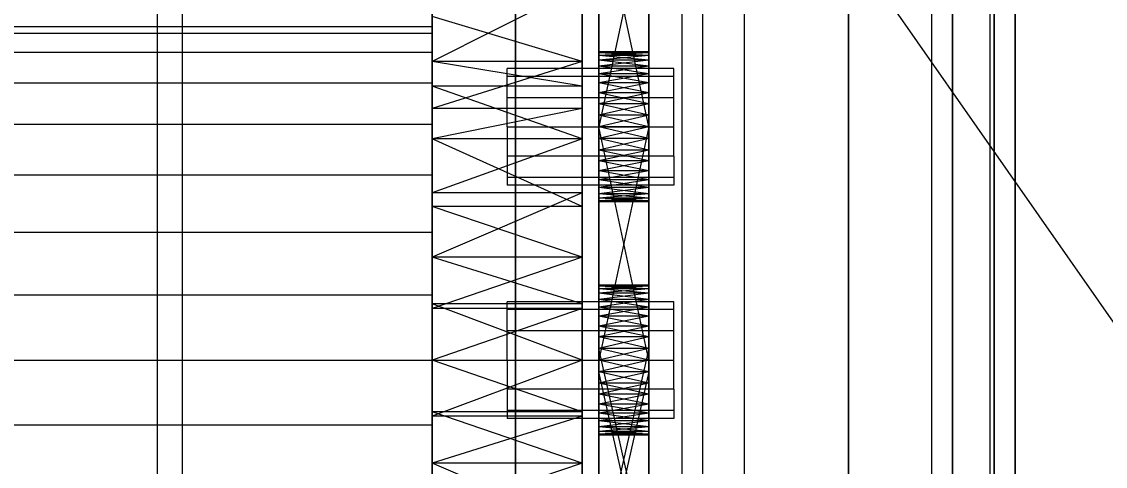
# Model space of a CAD drawing. Header units: millimetres. Extents: x -1970 to 59977, y -65068 to 6837.
# Drawn here: x 1380.7 to 1510.8, y -34086.3 to -34032.9 of the extents above; entities that cross this region are included whole.
import ezdxf

# ---------------------------------------------------------------- set-up
doc = ezdxf.new("R2010")
doc.units = ezdxf.units.MM
for name, color, linetype, lineweight in [('COTAS_O', 1, 'Continuous', 0), ('frontal_C03', 7, 'Continuous', 0), ('frontal_secador', 7, 'Continuous', 0), ('frontal_tolva', 7, 'Continuous', 0)]:
    doc.layers.add(name, color=color, linetype=linetype, lineweight=lineweight)
doc.dimstyles.new('R19_100', dxfattribs={"dimtxt": 250, "dimasz": 150, "dimexe": 150, "dimexo": 80, "dimgap": 100, "dimtad": 1, "dimtih": 1, "dimtoh": 1, "dimdsep": 46, "dimcen": 0.09, "dimadec": 0, "dimazin": 0, "dimtfac": 1, "dimtdec": 4, "dimtofl": 0, "dimtmove": 0, "dimatfit": 3, "dimfxl": 1, "dimtolj": 1, "dimtzin": 0, "dimarcsym": 0})

# ---------------------------------------------------------------- blocks, each defined once
blk = doc.blocks.new('*D39')
at = {"layer": 'COTAS_O', "color": 0, "lineweight": -2, "transparency": 16777216}
for p, q in [((-1725, -34320), (-1725, -33550)), ((1725, -34320), (1725, -33550)), ((-1575, -33700), (1575, -33700))]:
    blk.add_line(p, q, dxfattribs=at)
at = {"layer": 'COTAS_O', "color": 0, "transparency": 16777216}
for points in [[(-1575, -33675), (-1575, -33725), (-1725, -33700)], [(1575, -33675), (1575, -33725), (1725, -33700)]]:
    blk.add_solid(points, dxfattribs=at)
at = {"layer": 'Defpoints', "color": 0, "transparency": 16777216}
for p in [(1725, -33700), (-1725, -34400), (1725, -34400)]:
    blk.add_point(p, dxfattribs=at)

msp = doc.modelspace()

# ---------------------------------------------------------------- linework, layer by layer
at = {"layer": 'frontal_C03'}
for p, q in [((1500, -32314.944), (1500, -34875.113)), ((1500, -34879.011), (1500, -32318.841)), ((1490, -35975), (1490, -32996.942)), ((1497, -35975), (1497, -32996.942)), ((1490, -35975), (1490, -33266.434)), ((1497, -35975), (1497, -33266.434)), ((1490, -35975), (1490, -33805.417)), ((1497, -35975), (1497, -33805.417)), ((1460, -34086.651), (1460, -33817.159)), ((1500, -33817.159), (1500, -34086.651)), ((1467.5, -34418.43), (1467.5, -33823.47)), ((1492.5, -33823.47), (1492.5, -34418.43)), ((1462.5, -34158.748), (1462.5, -33833.28)), ((1497.5, -33833.28), (1497.5, -34158.748)), ((1462.5, -34165.485), (1462.5, -33840.017)), ((1497.5, -34165.485), (1497.5, -33840.017)), ((1467.5, -34444.787), (1467.5, -33849.827)), ((1492.5, -34444.787), (1492.5, -33849.827)), ((1460, -34125.629), (1460, -33856.137)), ((1500, -34125.629), (1500, -33856.137)), ((1460, -34137.755), (1460, -33868.264)), ((1500, -33868.264), (1500, -34137.755)), ((1460, -34186.478), (1460, -33916.987)), ((1500, -34186.478), (1500, -33916.987)), ((1440, -34274.308), (1440, -33927.401)), ((1480, -33927.401), (1480, -34274.308)), ((1440, -33936.384), (1440, -34283.291)), ((1480, -34283.291), (1480, -33936.384))]:
    msp.add_line(p, q, dxfattribs=at)
at = {"layer": 'frontal_secador'}
for p, q in [((1400, -36000), (1400, -33000)), ((1397, -35940), (1397, -33075)), ((1400, -36000), (1400, -33075)), ((1400, -34600), (1400, -33075)), ((1400, -35940), (1400, -33075)), ((1400, -34650), (1400, -33075)), ((1400, -36000), (1400, -33250)), ((1430, -34003.11), (1430, -34037.635)), ((1430, -34003.11), (1430, -34085.858)), ((1448, -34037.635), (1448, -34003.11)), ((1448, -34085.858), (1448, -34003.11)), ((1450, -34048.281), (1450, -34009.481)), ((1456, -34009.481), (1456, -34048.281)), ((1450, -34011.136), (1450, -34048.281)), ((1456, -34048.281), (1456, -34011.136)), ((1450, -34048.281), (1450, -34013.414)), ((1456, -34013.414), (1456, -34048.281)), ((1450, -34045.5), (1450, -34016.092)), ((1450, -34048.281), (1450, -34016.092)), ((1456, -34016.092), (1456, -34045.5)), ((1456, -34016.092), (1456, -34048.281)), ((1430, -34017.639), (1430, -34037.635)), ((1430, -34061.142), (1430, -34017.639)), ((1430, -34109.365), (1430, -34017.639)), ((1430, -34017.639), (1430, -34085.858)), ((1430, -34151.527), (1430, -34017.639)), ((1448, -34037.635), (1448, -34017.639)), ((1448, -34017.639), (1448, -34061.142)), ((1448, -34017.639), (1448, -34109.365)), ((1448, -34085.858), (1448, -34017.639)), ((1448, -34017.639), (1448, -34151.527)), ((1450, -34017.5), (1450, -34045.5)), ((1456, -34045.5), (1450, -34017.5)), ((1456, -34017.5), (1450, -34045.5)), ((1456, -34045.5), (1456, -34017.5)), ((1430, -34037.635), (1430, -34022.194)), ((1448, -34022.194), (1448, -34037.635)), ((1430, -34028.565), (1430, -34037.635)), ((1448, -34028.565), (1430, -34037.635)), ((1448, -34037.635), (1448, -34028.565)), ((1430, -34037.635), (1430, -34032.223)), ((1448, -34037.635), (1430, -34032.223)), ((1448, -34032.223), (1448, -34037.635)), ((1430, -34033.5), (1325, -34033.5)), ((1430, -34034.269), (1325, -34034.269)), ((1430, -34034.269), (1430, -34033.5)), ((1430, -34036.545), (1430, -34034.269)), ((1430, -34036.545), (1325, -34036.545)), ((1430, -34040.241), (1430, -34036.545)), ((1450, -34036.611), (1450, -34036.5)), ((1456, -34036.611), (1450, -34036.5)), ((1456, -34036.5), (1450, -34036.5)), ((1456, -34036.5), (1450, -34036.611)), ((1450, -34036.611), (1450, -34037.481)), ((1450, -34036.941), (1450, -34036.611)), ((1450, -34036.611), (1450, -34039.136)), ((1456, -34036.941), (1450, -34036.611)), ((1456, -34036.611), (1450, -34036.611)), ((1456, -34036.611), (1450, -34036.941)), ((1450, -34037.481), (1450, -34036.941)), ((1456, -34037.481), (1450, -34036.941)), ((1456, -34036.941), (1450, -34036.941)), ((1456, -34036.941), (1450, -34037.481)), ((1456, -34036.611), (1456, -34036.5)), ((1456, -34037.481), (1456, -34036.611)), ((1456, -34036.611), (1456, -34036.941)), ((1456, -34039.136), (1456, -34036.611)), ((1456, -34036.941), (1456, -34037.481)), ((1430, -34037.635), (1430, -34055.058)), ((1430, -34040.589), (1430, -34037.635)), ((1430, -34037.635), (1430, -34061.142)), ((1430, -34037.635), (1430, -34043.268)), ((1430, -34037.635), (1430, -34085.858)), ((1448, -34040.589), (1430, -34037.635)), ((1448, -34037.635), (1430, -34037.635)), ((1448, -34037.635), (1430, -34043.268)), ((1439, -34039.438), (1439, -34038.5)), ((1459, -34038.5), (1439, -34038.5)), ((1448, -34055.058), (1448, -34037.635)), ((1448, -34037.635), (1448, -34040.589)), ((1448, -34061.142), (1448, -34037.635)), ((1448, -34043.268), (1448, -34037.635)), ((1448, -34085.858), (1448, -34037.635)), ((1450, -34037.481), (1450, -34039.136)), ((1450, -34038.219), (1450, -34037.481)), ((1450, -34041.414), (1450, -34037.481)), ((1450, -34076.281), (1450, -34037.481)), ((1456, -34038.219), (1450, -34037.481)), ((1456, -34037.481), (1450, -34037.481)), ((1456, -34037.481), (1450, -34038.219)), ((1450, -34039.136), (1450, -34038.219)), ((1456, -34039.136), (1450, -34038.219)), ((1456, -34038.219), (1450, -34038.219)), ((1456, -34038.219), (1450, -34039.136)), ((1456, -34039.136), (1456, -34037.481)), ((1456, -34037.481), (1456, -34038.219)), ((1456, -34037.481), (1456, -34041.414)), ((1456, -34037.481), (1456, -34076.281)), ((1456, -34038.219), (1456, -34039.136)), ((1459, -34039.438), (1459, -34038.5)), ((1439, -34042), (1439, -34039.438)), ((1459, -34039.438), (1439, -34039.438)), ((1450, -34039.136), (1450, -34041.414)), ((1450, -34040.21), (1450, -34039.136)), ((1450, -34039.136), (1450, -34044.092)), ((1450, -34039.136), (1450, -34076.281)), ((1456, -34040.21), (1450, -34039.136)), ((1456, -34039.136), (1450, -34039.136)), ((1456, -34039.136), (1450, -34040.21)), ((1456, -34041.414), (1456, -34039.136)), ((1456, -34039.136), (1456, -34040.21)), ((1456, -34044.092), (1456, -34039.136)), ((1456, -34076.281), (1456, -34039.136)), ((1459, -34042), (1459, -34039.438)), ((1430, -34040.241), (1325, -34040.241)), ((1430, -34045.216), (1430, -34040.241)), ((1430, -34040.589), (1430, -34055.058)), ((1430, -34046.925), (1430, -34040.589)), ((1448, -34046.925), (1430, -34040.589)), ((1448, -34040.589), (1430, -34040.589)), ((1448, -34055.058), (1448, -34040.589)), ((1448, -34040.589), (1448, -34046.925)), ((1450, -34041.414), (1450, -34040.21)), ((1456, -34041.414), (1450, -34040.21)), ((1456, -34040.21), (1450, -34040.21)), ((1456, -34040.21), (1450, -34041.414)), ((1456, -34040.21), (1456, -34041.414)), ((1439, -34045.5), (1439, -34042)), ((1459, -34042), (1439, -34042)), ((1450, -34041.414), (1450, -34044.092)), ((1450, -34042.719), (1450, -34041.414)), ((1450, -34076.281), (1450, -34041.414)), ((1456, -34042.719), (1450, -34041.414)), ((1456, -34041.414), (1450, -34041.414)), ((1456, -34041.414), (1450, -34042.719)), ((1456, -34044.092), (1456, -34041.414)), ((1456, -34041.414), (1456, -34042.719)), ((1456, -34041.414), (1456, -34076.281)), ((1459, -34045.5), (1459, -34042)), ((1430, -34053.424), (1430, -34043.268)), ((1430, -34043.268), (1430, -34046.925)), ((1430, -34061.142), (1430, -34043.268)), ((1448, -34043.268), (1430, -34043.268)), ((1448, -34043.268), (1430, -34046.925)), ((1448, -34043.268), (1448, -34053.424)), ((1448, -34046.925), (1448, -34043.268)), ((1448, -34043.268), (1448, -34061.142)), ((1450, -34044.092), (1450, -34042.719)), ((1456, -34044.092), (1450, -34042.719)), ((1456, -34042.719), (1450, -34042.719)), ((1456, -34042.719), (1450, -34044.092)), ((1456, -34042.719), (1456, -34044.092)), ((1450, -34073.5), (1450, -34044.092)), ((1450, -34044.092), (1450, -34045.5)), ((1450, -34076.281), (1450, -34044.092)), ((1456, -34045.5), (1450, -34044.092)), ((1456, -34044.092), (1450, -34044.092)), ((1456, -34044.092), (1450, -34045.5)), ((1456, -34044.092), (1456, -34073.5)), ((1456, -34045.5), (1456, -34044.092)), ((1456, -34044.092), (1456, -34076.281)), ((1430, -34045.216), (1325, -34045.216)), ((1430, -34051.277), (1430, -34045.216)), ((1439, -34045.5), (1439, -34049)), ((1439, -34045.5), (1459, -34045.5)), ((1450, -34045.5), (1450, -34073.5)), ((1456, -34073.5), (1450, -34045.5)), ((1456, -34045.5), (1450, -34045.5)), ((1456, -34045.5), (1450, -34073.5)), ((1450, -34048.281), (1450, -34045.5)), ((1450, -34045.5), (1450, -34046.908)), ((1456, -34045.5), (1450, -34046.908)), ((1456, -34046.908), (1450, -34045.5)), ((1456, -34073.5), (1456, -34045.5)), ((1456, -34045.5), (1456, -34048.281)), ((1456, -34046.908), (1456, -34045.5)), ((1459, -34049), (1459, -34045.5)), ((1430, -34055.058), (1430, -34046.925)), ((1430, -34046.925), (1430, -34053.424)), ((1448, -34055.058), (1430, -34046.925)), ((1448, -34046.925), (1430, -34046.925)), ((1448, -34046.925), (1430, -34053.424)), ((1448, -34046.925), (1448, -34055.058)), ((1448, -34053.424), (1448, -34046.925)), ((1450, -34046.908), (1450, -34048.281)), ((1456, -34046.908), (1450, -34046.908)), ((1456, -34046.908), (1450, -34048.281)), ((1456, -34048.281), (1450, -34046.908)), ((1456, -34048.281), (1456, -34046.908)), ((1450, -34050.79), (1450, -34048.281)), ((1450, -34048.281), (1450, -34049.586)), ((1450, -34052.781), (1450, -34048.281)), ((1450, -34054.5), (1450, -34048.281)), ((1456, -34048.281), (1450, -34048.281)), ((1456, -34048.281), (1450, -34049.586)), ((1456, -34049.586), (1450, -34048.281)), ((1456, -34048.281), (1456, -34050.79)), ((1456, -34049.586), (1456, -34048.281)), ((1456, -34048.281), (1456, -34052.781)), ((1456, -34048.281), (1456, -34054.5)), ((1439, -34049), (1439, -34051.562)), ((1459, -34049), (1439, -34049)), ((1450, -34049.586), (1450, -34050.79)), ((1456, -34049.586), (1450, -34049.586)), ((1456, -34049.586), (1450, -34050.79)), ((1456, -34050.79), (1450, -34049.586)), ((1456, -34050.79), (1456, -34049.586)), ((1459, -34049), (1459, -34051.562)), ((1430, -34051.277), (1325, -34051.277)), ((1430, -34058.193), (1430, -34051.277)), ((1439, -34051.562), (1439, -34052.5)), ((1459, -34051.562), (1439, -34051.562)), ((1450, -34052.781), (1450, -34050.79)), ((1450, -34050.79), (1450, -34051.864)), ((1456, -34050.79), (1450, -34050.79)), ((1456, -34050.79), (1450, -34051.864)), ((1456, -34051.864), (1450, -34050.79)), ((1456, -34050.79), (1456, -34052.781)), ((1456, -34051.864), (1456, -34050.79)), ((1459, -34051.562), (1459, -34052.5)), ((1459, -34052.5), (1439, -34052.5)), ((1450, -34051.864), (1450, -34052.781)), ((1456, -34051.864), (1450, -34051.864)), ((1456, -34051.864), (1450, -34052.781)), ((1456, -34052.781), (1450, -34051.864)), ((1450, -34054.059), (1450, -34052.781)), ((1450, -34052.781), (1450, -34053.519)), ((1450, -34054.5), (1450, -34052.781)), ((1456, -34052.781), (1450, -34052.781)), ((1456, -34052.781), (1450, -34053.519)), ((1456, -34053.519), (1450, -34052.781)), ((1456, -34052.781), (1456, -34051.864)), ((1456, -34052.781), (1456, -34054.059)), ((1456, -34053.519), (1456, -34052.781)), ((1456, -34052.781), (1456, -34054.5)), ((1430, -34053.424), (1430, -34061.142)), ((1448, -34053.424), (1430, -34053.424)), ((1448, -34053.424), (1430, -34061.142)), ((1448, -34061.142), (1448, -34053.424)), ((1450, -34053.519), (1450, -34054.059)), ((1456, -34053.519), (1450, -34053.519)), ((1456, -34053.519), (1450, -34054.059)), ((1456, -34054.059), (1450, -34053.519)), ((1450, -34054.5), (1450, -34054.059)), ((1450, -34054.059), (1450, -34054.389)), ((1456, -34054.059), (1450, -34054.059)), ((1456, -34054.059), (1450, -34054.389)), ((1456, -34054.389), (1450, -34054.059)), ((1456, -34054.059), (1456, -34053.519)), ((1456, -34054.059), (1456, -34054.5)), ((1456, -34054.389), (1456, -34054.059)), ((1430, -34061.142), (1430, -34055.058)), ((1448, -34061.142), (1430, -34055.058)), ((1448, -34055.058), (1430, -34055.058)), ((1448, -34055.058), (1448, -34061.142)), ((1450, -34054.389), (1450, -34054.5)), ((1456, -34054.389), (1450, -34054.389)), ((1456, -34054.389), (1450, -34054.5)), ((1456, -34054.5), (1450, -34054.389)), ((1456, -34054.5), (1450, -34054.5)), ((1456, -34054.5), (1456, -34054.389)), ((1430, -34058.193), (1325, -34058.193)), ((1430, -34065.696), (1430, -34058.193)), ((1430, -34061.142), (1430, -34079.698)), ((1430, -34066.753), (1430, -34061.142)), ((1430, -34061.142), (1430, -34085.858)), ((1430, -34061.142), (1430, -34067.302)), ((1430, -34109.365), (1430, -34061.142)), ((1448, -34066.753), (1430, -34061.142)), ((1448, -34061.142), (1430, -34061.142)), ((1448, -34061.142), (1430, -34067.302)), ((1448, -34079.698), (1448, -34061.142)), ((1448, -34061.142), (1448, -34066.753)), ((1448, -34085.858), (1448, -34061.142)), ((1448, -34067.302), (1448, -34061.142)), ((1448, -34061.142), (1448, -34109.365)), ((1450, -34064.611), (1450, -34064.5)), ((1456, -34064.611), (1450, -34064.5)), ((1456, -34064.5), (1450, -34064.5)), ((1456, -34064.5), (1450, -34064.611)), ((1450, -34064.5), (1450, -34064.941)), ((1450, -34064.5), (1450, -34066.219)), ((1456, -34064.611), (1456, -34064.5)), ((1456, -34064.941), (1456, -34064.5)), ((1456, -34066.219), (1456, -34064.5)), ((1430, -34065.696), (1325, -34065.696)), ((1430, -34073.5), (1430, -34065.696)), ((1450, -34064.611), (1450, -34065.481)), ((1450, -34064.941), (1450, -34064.611)), ((1450, -34064.611), (1450, -34067.136)), ((1450, -34064.611), (1450, -34072.092)), ((1450, -34069.414), (1450, -34064.611)), ((1456, -34064.941), (1450, -34064.611)), ((1456, -34064.611), (1450, -34064.611)), ((1456, -34064.611), (1450, -34064.941)), ((1450, -34065.481), (1450, -34064.941)), ((1456, -34065.481), (1450, -34064.941)), ((1456, -34064.941), (1450, -34064.941)), ((1456, -34064.941), (1450, -34065.481)), ((1450, -34064.941), (1450, -34066.219)), ((1450, -34065.481), (1450, -34067.136)), ((1450, -34066.219), (1450, -34065.481)), ((1450, -34069.414), (1450, -34065.481)), ((1456, -34066.219), (1450, -34065.481)), ((1456, -34065.481), (1450, -34065.481)), ((1456, -34065.481), (1450, -34066.219)), ((1456, -34065.481), (1456, -34064.611)), ((1456, -34064.611), (1456, -34064.941)), ((1456, -34067.136), (1456, -34064.611)), ((1456, -34072.092), (1456, -34064.611)), ((1456, -34064.611), (1456, -34069.414)), ((1456, -34064.941), (1456, -34065.481)), ((1456, -34066.219), (1456, -34064.941)), ((1456, -34067.136), (1456, -34065.481)), ((1456, -34065.481), (1456, -34066.219)), ((1456, -34065.481), (1456, -34069.414)), ((1430, -34066.753), (1430, -34079.698)), ((1430, -34073.5), (1430, -34066.753)), ((1448, -34073.5), (1430, -34066.753)), ((1448, -34066.753), (1430, -34066.753)), ((1439, -34067.438), (1439, -34066.5)), ((1459, -34066.5), (1439, -34066.5)), ((1448, -34079.698), (1448, -34066.753)), ((1448, -34066.753), (1448, -34073.5)), ((1450, -34067.136), (1450, -34066.219)), ((1456, -34067.136), (1450, -34066.219)), ((1456, -34066.219), (1450, -34066.219)), ((1456, -34066.219), (1450, -34067.136)), ((1450, -34066.219), (1450, -34068.21)), ((1450, -34066.219), (1450, -34070.719)), ((1450, -34066.219), (1450, -34101.483)), ((1450, -34104.161), (1450, -34066.219)), ((1450, -34067.136), (1450, -34069.414)), ((1450, -34068.21), (1450, -34067.136)), ((1450, -34067.136), (1450, -34072.092)), ((1456, -34068.21), (1450, -34067.136)), ((1456, -34067.136), (1450, -34067.136)), ((1456, -34067.136), (1450, -34068.21)), ((1456, -34066.219), (1456, -34067.136)), ((1456, -34068.21), (1456, -34066.219)), ((1456, -34070.719), (1456, -34066.219)), ((1456, -34101.483), (1456, -34066.219)), ((1456, -34066.219), (1456, -34104.161)), ((1456, -34069.414), (1456, -34067.136)), ((1456, -34067.136), (1456, -34068.21)), ((1456, -34072.092), (1456, -34067.136)), ((1459, -34067.438), (1459, -34066.5)), ((1430, -34080.247), (1430, -34067.302)), ((1430, -34067.302), (1430, -34073.5)), ((1430, -34085.858), (1430, -34067.302)), ((1448, -34067.302), (1430, -34067.302)), ((1448, -34067.302), (1430, -34073.5)), ((1439, -34070), (1439, -34067.438)), ((1459, -34067.438), (1439, -34067.438)), ((1448, -34067.302), (1448, -34080.247)), ((1448, -34073.5), (1448, -34067.302)), ((1448, -34067.302), (1448, -34085.858)), ((1450, -34069.414), (1450, -34068.21)), ((1456, -34069.414), (1450, -34068.21)), ((1456, -34068.21), (1450, -34068.21)), ((1456, -34068.21), (1450, -34069.414)), ((1450, -34068.21), (1450, -34070.719)), ((1456, -34068.21), (1456, -34069.414)), ((1456, -34070.719), (1456, -34068.21)), ((1459, -34070), (1459, -34067.438)), ((1450, -34069.414), (1450, -34072.092)), ((1450, -34070.719), (1450, -34069.414)), ((1450, -34100.075), (1450, -34069.414)), ((1450, -34105.365), (1450, -34069.414)), ((1450, -34108.635), (1450, -34069.414)), ((1456, -34070.719), (1450, -34069.414)), ((1456, -34069.414), (1450, -34069.414)), ((1456, -34069.414), (1450, -34070.719)), ((1456, -34072.092), (1456, -34069.414)), ((1456, -34069.414), (1456, -34070.719)), ((1456, -34069.414), (1456, -34100.075)), ((1456, -34069.414), (1456, -34105.365)), ((1456, -34069.414), (1456, -34108.635)), ((1439, -34073.5), (1439, -34070)), ((1459, -34070), (1439, -34070)), ((1450, -34072.092), (1450, -34070.719)), ((1456, -34072.092), (1450, -34070.719)), ((1456, -34070.719), (1450, -34070.719)), ((1456, -34070.719), (1450, -34072.092)), ((1450, -34070.719), (1450, -34098.668)), ((1450, -34073.5), (1450, -34070.719)), ((1450, -34070.719), (1450, -34101.483)), ((1450, -34104.161), (1450, -34070.719)), ((1456, -34070.719), (1456, -34072.092)), ((1456, -34098.668), (1456, -34070.719)), ((1456, -34070.719), (1456, -34073.5)), ((1456, -34101.483), (1456, -34070.719)), ((1456, -34070.719), (1456, -34104.161)), ((1459, -34073.5), (1459, -34070)), ((1450, -34072.092), (1450, -34074.908)), ((1450, -34073.5), (1450, -34072.092)), ((1450, -34100.075), (1450, -34072.092)), ((1450, -34072.092), (1450, -34098.668)), ((1450, -34072.092), (1450, -34102.857)), ((1450, -34072.092), (1450, -34105.365)), ((1450, -34072.092), (1450, -34108.635)), ((1456, -34073.5), (1450, -34072.092)), ((1456, -34072.092), (1450, -34072.092)), ((1456, -34072.092), (1450, -34098.668)), ((1456, -34098.668), (1450, -34072.092)), ((1456, -34072.092), (1450, -34073.5)), ((1456, -34074.908), (1456, -34072.092)), ((1456, -34072.092), (1456, -34073.5)), ((1456, -34072.092), (1456, -34100.075)), ((1456, -34098.668), (1456, -34072.092)), ((1456, -34102.857), (1456, -34072.092)), ((1456, -34105.365), (1456, -34072.092)), ((1456, -34108.635), (1456, -34072.092)), ((1325, -34073.5), (1430, -34073.5)), ((1430, -34081.304), (1430, -34073.5)), ((1430, -34079.698), (1430, -34073.5)), ((1430, -34073.5), (1430, -34080.247)), ((1430, -34073.5), (1448, -34073.5)), ((1448, -34073.5), (1430, -34080.247)), ((1448, -34079.698), (1430, -34073.5)), ((1439, -34073.5), (1439, -34077)), ((1439, -34073.5), (1459, -34073.5)), ((1448, -34073.5), (1448, -34079.698)), ((1448, -34080.247), (1448, -34073.5)), ((1450, -34076.281), (1450, -34073.5)), ((1450, -34073.5), (1450, -34074.908)), ((1450, -34073.5), (1456, -34073.5)), ((1456, -34073.5), (1450, -34074.908)), ((1456, -34074.908), (1450, -34073.5)), ((1450, -34101.483), (1450, -34073.5)), ((1450, -34104.161), (1450, -34073.5)), ((1456, -34073.5), (1456, -34076.281)), ((1456, -34074.908), (1456, -34073.5)), ((1456, -34073.5), (1456, -34101.483)), ((1456, -34073.5), (1456, -34104.161)), ((1459, -34077), (1459, -34073.5)), ((1450, -34074.908), (1450, -34076.281)), ((1456, -34074.908), (1450, -34074.908)), ((1456, -34074.908), (1450, -34076.281)), ((1456, -34076.281), (1450, -34074.908)), ((1450, -34074.908), (1450, -34102.857)), ((1450, -34101.483), (1450, -34074.908)), ((1456, -34101.483), (1450, -34074.908)), ((1456, -34074.908), (1450, -34101.483)), ((1456, -34076.281), (1456, -34074.908)), ((1456, -34102.857), (1456, -34074.908)), ((1456, -34074.908), (1456, -34101.483)), ((1450, -34078.79), (1450, -34076.281)), ((1450, -34076.281), (1450, -34077.586)), ((1450, -34080.781), (1450, -34076.281)), ((1450, -34082.5), (1450, -34076.281)), ((1456, -34076.281), (1450, -34076.281)), ((1456, -34076.281), (1450, -34077.586)), ((1456, -34077.586), (1450, -34076.281)), ((1456, -34076.281), (1456, -34078.79)), ((1456, -34077.586), (1456, -34076.281)), ((1456, -34076.281), (1456, -34080.781)), ((1456, -34076.281), (1456, -34082.5)), ((1439, -34077), (1439, -34079.562)), ((1459, -34077), (1439, -34077)), ((1450, -34077.586), (1450, -34078.79)), ((1456, -34077.586), (1450, -34077.586)), ((1456, -34077.586), (1450, -34078.79)), ((1456, -34078.79), (1450, -34077.586)), ((1456, -34078.79), (1456, -34077.586)), ((1459, -34077), (1459, -34079.562)), ((1450, -34080.781), (1450, -34078.79)), ((1450, -34078.79), (1450, -34079.864)), ((1456, -34078.79), (1450, -34078.79)), ((1456, -34078.79), (1450, -34079.864)), ((1456, -34079.864), (1450, -34078.79)), ((1456, -34078.79), (1456, -34080.781)), ((1456, -34079.864), (1456, -34078.79)), ((1430, -34085.858), (1430, -34079.698)), ((1448, -34085.858), (1430, -34079.698)), ((1448, -34079.698), (1430, -34079.698)), ((1439, -34079.562), (1439, -34080.5)), ((1459, -34079.562), (1439, -34079.562)), ((1448, -34079.698), (1448, -34085.858)), ((1450, -34079.864), (1450, -34080.781)), ((1456, -34079.864), (1450, -34079.864)), ((1456, -34079.864), (1450, -34080.781)), ((1456, -34080.781), (1450, -34079.864)), ((1456, -34080.781), (1456, -34079.864)), ((1459, -34079.562), (1459, -34080.5)), ((1430, -34081.304), (1325, -34081.304)), ((1430, -34080.247), (1430, -34085.858)), ((1448, -34080.247), (1430, -34080.247)), ((1448, -34080.247), (1430, -34085.858)), ((1430, -34081.304), (1430, -34088.807)), ((1459, -34080.5), (1439, -34080.5)), ((1448, -34085.858), (1448, -34080.247)), ((1450, -34082.059), (1450, -34080.781)), ((1450, -34080.781), (1450, -34081.519)), ((1450, -34082.5), (1450, -34080.781)), ((1456, -34080.781), (1450, -34080.781)), ((1456, -34080.781), (1450, -34081.519)), ((1456, -34081.519), (1450, -34080.781)), ((1450, -34081.519), (1450, -34082.059)), ((1456, -34081.519), (1450, -34081.519)), ((1456, -34081.519), (1450, -34082.059)), ((1456, -34082.059), (1450, -34081.519)), ((1456, -34080.781), (1456, -34082.059)), ((1456, -34081.519), (1456, -34080.781)), ((1456, -34080.781), (1456, -34082.5)), ((1456, -34082.059), (1456, -34081.519)), ((1450, -34082.5), (1450, -34082.059)), ((1450, -34082.059), (1450, -34082.389)), ((1456, -34082.059), (1450, -34082.059)), ((1456, -34082.059), (1450, -34082.389)), ((1456, -34082.389), (1450, -34082.059)), ((1450, -34082.389), (1450, -34082.5)), ((1456, -34082.389), (1450, -34082.389)), ((1456, -34082.389), (1450, -34082.5)), ((1456, -34082.5), (1450, -34082.389)), ((1456, -34082.5), (1450, -34082.5)), ((1456, -34082.059), (1456, -34082.5)), ((1456, -34082.389), (1456, -34082.059)), ((1456, -34082.5), (1456, -34082.389)), ((1430, -34085.858), (1430, -34103.732)), ((1430, -34093.576), (1430, -34085.858)), ((1430, -34109.365), (1430, -34085.858)), ((1430, -34085.858), (1430, -34091.942)), ((1430, -34085.858), (1430, -34129.361)), ((1430, -34085.858), (1430, -34151.527)), ((1448, -34085.858), (1430, -34085.858)), ((1448, -34085.858), (1430, -34091.942)), ((1448, -34093.576), (1430, -34085.858)), ((1448, -34103.732), (1448, -34085.858)), ((1448, -34085.858), (1448, -34093.576)), ((1448, -34085.858), (1448, -34109.365)), ((1448, -34091.942), (1448, -34085.858)), ((1448, -34129.361), (1448, -34085.858)), ((1448, -34151.527), (1448, -34085.858))]:
    msp.add_line(p, q, dxfattribs=at)
at = {"layer": 'frontal_tolva'}
msp.add_line((1720.416, -34367.194), (673.416, -32870.194), dxfattribs=at)

# ---------------------------------------------------------------- dimensions: what is measured, and where the dimension line sits
at = {"layer": 'COTAS_O'}
dim = msp.add_aligned_dim(p1=(-1725, -34400), p2=(1725, -34400), distance=700, text='<> O', dimstyle='R19_100', dxfattribs=at)
dim.commit()
dim.dimension.update_dxf_attribs({"geometry": '*D39', "text_midpoint": (0, -33700)})

doc.saveas('drawing.dxf')
